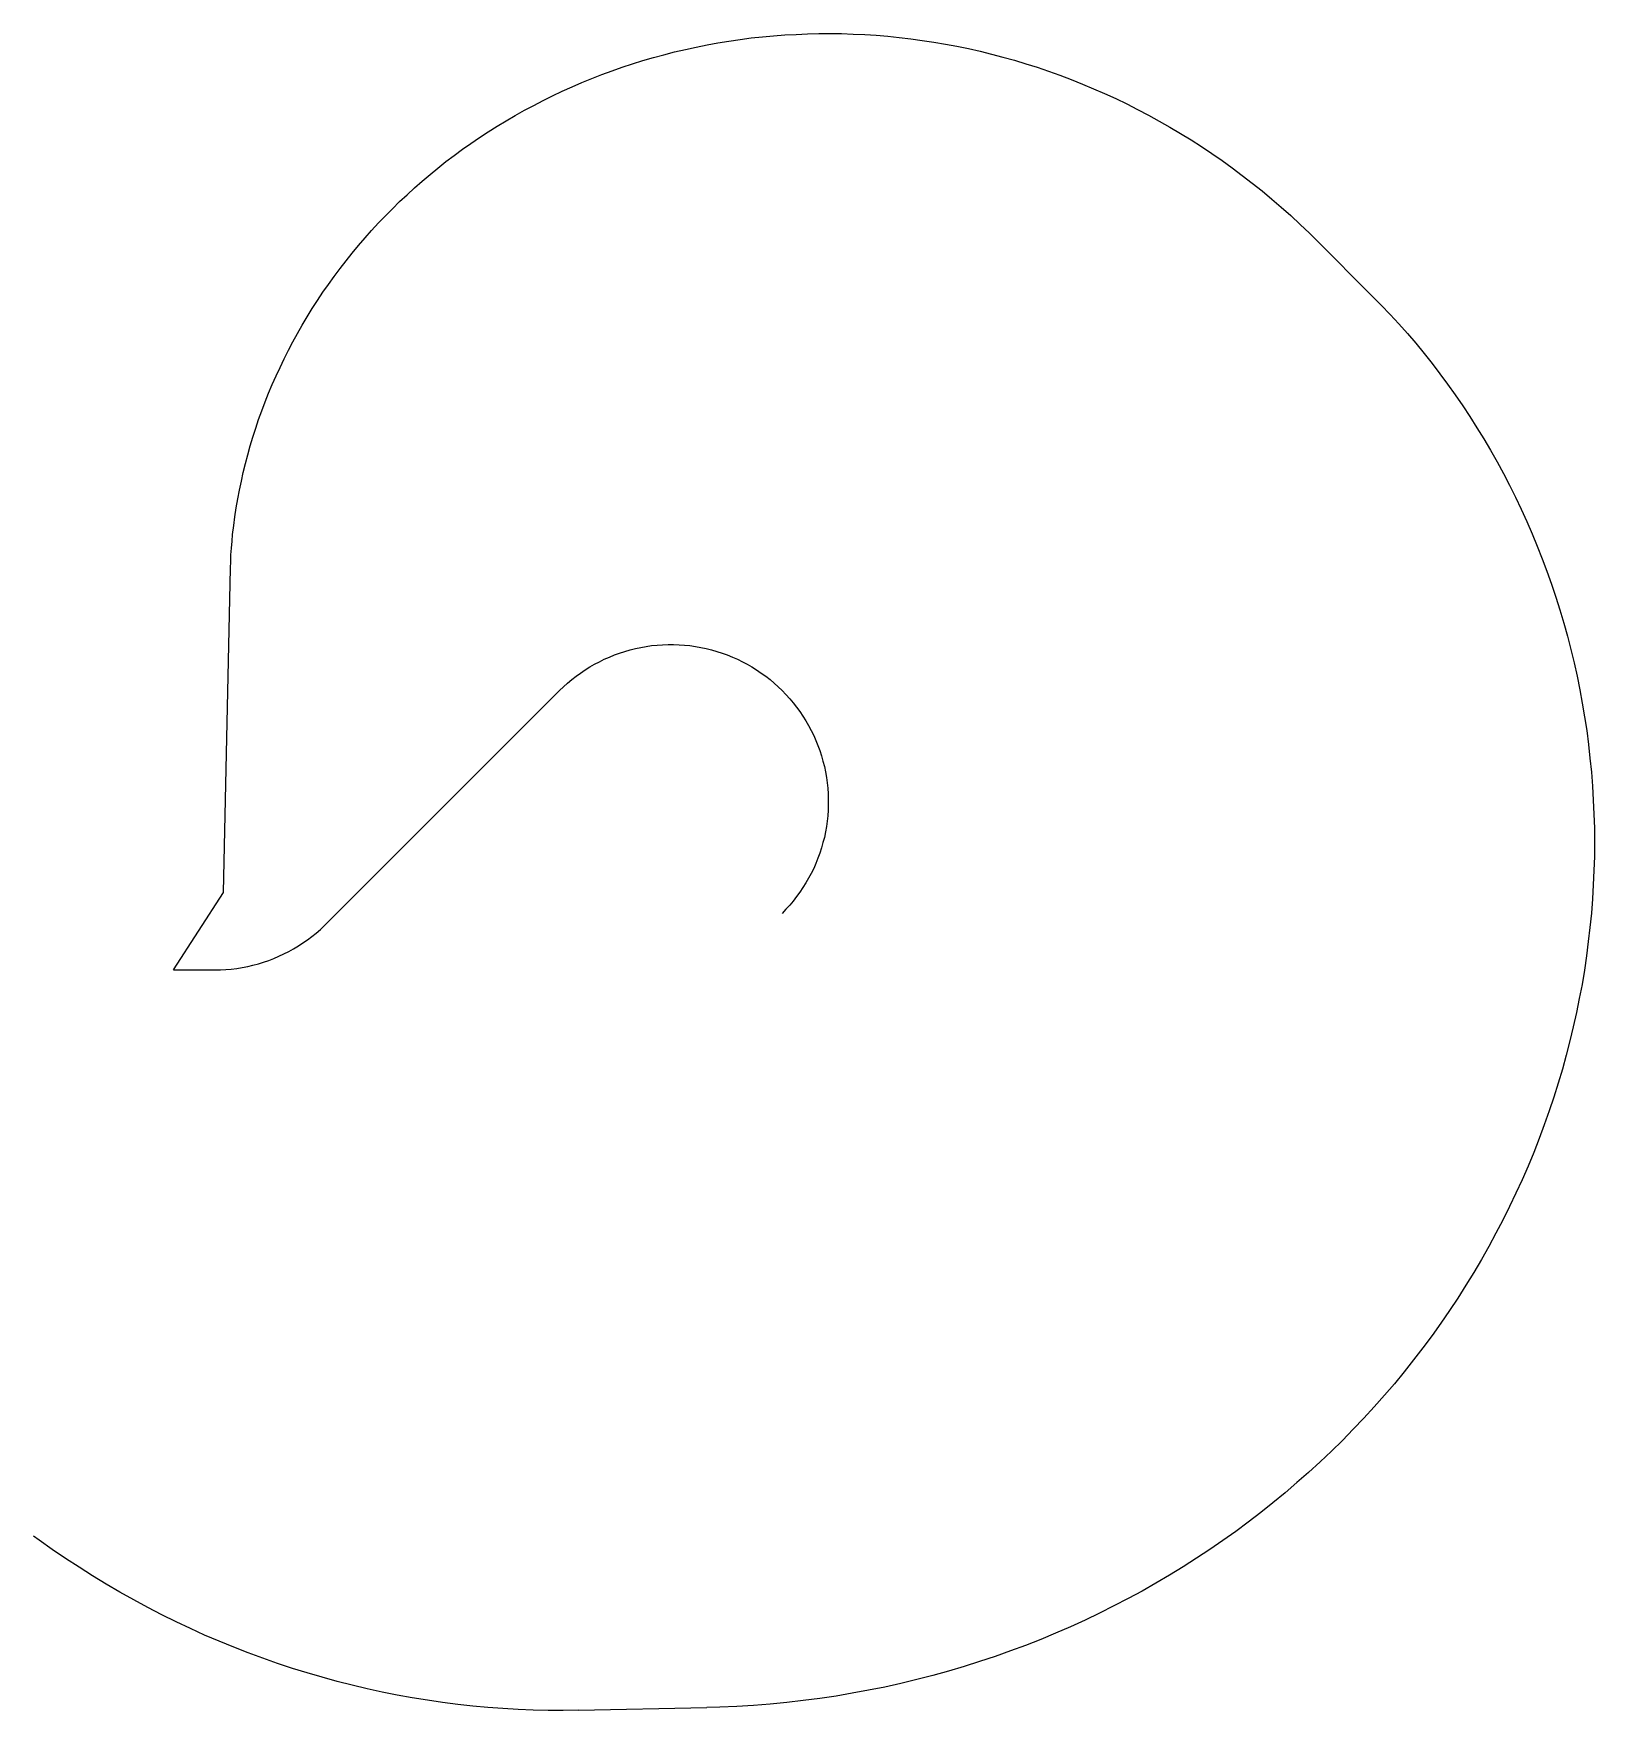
# Model space of a CAD drawing. Header units: metres. Extents: x -931 to 9444, y -4924 to 6226.
import ezdxf

# ---------------------------------------------------------------- set-up
doc = ezdxf.new("R2010")
doc.units = ezdxf.units.M

msp = doc.modelspace()

# ---------------------------------------------------------------- linework, layer by layer
at = {"layer": 'NorminalTrack', "color": 1}
msp.add_lwpolyline([(0, 0), (274, 0), (274, 0), (311, 1), (347, 3), (383, 6), (420, 10), (456, 16), (492, 23), (527, 31), (563, 41), (598, 51), (632, 63), (666, 76), (700, 91), (733, 106), (766, 123), (797, 140), (829, 159), (859, 179), (889, 200), (919, 222), (947, 245), (975, 269), (1001, 294), (1014, 307), (1014, 307), (2565, 1857), (2565, 1857), (2591, 1882), (2618, 1907), (2646, 1930), (2675, 1953), (2704, 1974), (2735, 1995), (2766, 2014), (2797, 2032), (2830, 2049), (2862, 2065), (2896, 2080), (2930, 2094), (2964, 2106), (2999, 2118), (3034, 2128), (3069, 2137), (3105, 2144), (3141, 2151), (3177, 2156), (3214, 2160), (3250, 2162), (3287, 2163), (3323, 2163), (3360, 2162), (3396, 2160), (3432, 2156), (3469, 2151), (3505, 2144), (3540, 2137), (3576, 2128), (3611, 2118), (3646, 2106), (3680, 2094), (3714, 2080), (3747, 2065), (3780, 2049), (3812, 2032), (3844, 2014), (3875, 1995), (3905, 1974), (3935, 1953), (3964, 1930), (3992, 1907), (4019, 1882), (4045, 1857), (4070, 1831), (4095, 1803), (4118, 1775), (4141, 1747), (4162, 1717), (4183, 1687), (4202, 1656), (4220, 1624), (4238, 1592), (4254, 1559), (4268, 1526), (4282, 1492), (4295, 1458), (4306, 1423), (4316, 1388), (4325, 1352), (4332, 1316), (4339, 1280), (4344, 1244), (4348, 1208), (4350, 1171), (4351, 1135), (4351, 1098), (4350, 1062), (4348, 1025), (4344, 989), (4339, 953), (4332, 917), (4325, 881), (4316, 846), (4306, 811), (4295, 776), (4282, 742), (4268, 708), (4254, 674), (4238, 641), (4220, 609), (4202, 578), (4183, 547), (4162, 516), (4141, 487), (4118, 458), (4095, 430), (4070, 403), (4045, 376)], dxfattribs=at)
at = {"layer": 'SubLines', "color": 5}
for p, q in [((7596, 4852), (7967, 4480)), ((2690, -4922), (3544, -4904))]:
    msp.add_line(p, q, dxfattribs=at)
msp.add_lwpolyline([(0, 0), (332, 515), (378, 2671), (379, 2715), (381, 2760), (384, 2805), (388, 2850), (392, 2895)], dxfattribs=at)
at = {"layer": 'WindSpiral', "color": 3}
for points in [[(392, 2895), (399, 2954), (407, 3013), (416, 3072), (426, 3131), (437, 3190), (450, 3249), (463, 3308), (477, 3367), (493, 3425), (509, 3484), (527, 3543), (546, 3602), (565, 3660), (586, 3718), (608, 3776), (631, 3834), (655, 3892), (681, 3949), (707, 4006), (734, 4063), (763, 4120), (792, 4176), (823, 4232), (855, 4287), (887, 4342), (921, 4397), (956, 4451), (992, 4505), (1029, 4558), (1067, 4611), (1106, 4663), (1146, 4715), (1187, 4766), (1229, 4817), (1272, 4867), (1316, 4917), (1361, 4966), (1407, 5014), (1454, 5061), (1502, 5108), (1551, 5154), (1601, 5200), (1652, 5244), (1704, 5288), (1757, 5331), (1810, 5374), (1865, 5415), (1920, 5456), (1976, 5495), (2033, 5534), (2091, 5572), (2150, 5609), (2210, 5646), (2270, 5681), (2331, 5715), (2393, 5748), (2456, 5781), (2519, 5812), (2583, 5842), (2648, 5872), (2713, 5900), (2779, 5927), (2846, 5953), (2914, 5978), (2982, 6002), (3050, 6024), (3119, 6046), (3189, 6066), (3259, 6085), (3330, 6103), (3402, 6120), (3473, 6136), (3546, 6150), (3618, 6163), (3691, 6175), (3765, 6186), (3839, 6196), (3913, 6204), (3987, 6211), (4062, 6216), (4137, 6220), (4213, 6223), (4288, 6225), (4364, 6226), (4440, 6225), (4517, 6222), (4593, 6219), (4669, 6214), (4746, 6207), (4823, 6200), (4900, 6191), (4976, 6180), (5053, 6169), (5130, 6155), (5206, 6141), (5283, 6125), (5360, 6108), (5436, 6089), (5512, 6069), (5588, 6048), (5664, 6025), (5740, 6001), (5815, 5975), (5891, 5948), (5966, 5920), (6040, 5890), (6114, 5859), (6188, 5827), (6262, 5793), (6335, 5758), (6407, 5721), (6479, 5683), (6551, 5644), (6622, 5603), (6693, 5562), (6763, 5518), (6832, 5474), (6901, 5428), (6969, 5381), (7036, 5332), (7103, 5282), (7169, 5231), (7234, 5179), (7299, 5125), (7362, 5071), (7425, 5015), (7487, 4957), (7549, 4899), (7596, 4852)], [(7967, 4480), (8027, 4420), (8086, 4358), (8143, 4295), (8200, 4231), (8256, 4166), (8311, 4099), (8364, 4032), (8417, 3963), (8468, 3894), (8519, 3823), (8568, 3751), (8616, 3679), (8663, 3605), (8709, 3530), (8753, 3455), (8797, 3378), (8839, 3300), (8880, 3222), (8919, 3143), (8957, 3063), (8994, 2982), (9030, 2900), (9064, 2817), (9097, 2734), (9128, 2650), (9158, 2565), (9187, 2479), (9214, 2393), (9240, 2306), (9264, 2219), (9287, 2131), (9308, 2042), (9328, 1953), (9346, 1863), (9363, 1773), (9378, 1682), (9392, 1591), (9404, 1499), (9414, 1407), (9423, 1315), (9431, 1222), (9436, 1129), (9440, 1036), (9443, 942), (9444, 848), (9443, 754), (9440, 660), (9436, 566), (9431, 472), (9423, 377), (9414, 283), (9403, 188), (9391, 93), (9377, -1), (9361, -96), (9343, -190), (9324, -284), (9303, -378), (9281, -472), (9256, -566), (9231, -660), (9203, -753), (9174, -846), (9143, -938), (9110, -1030), (9076, -1122), (9040, -1213), (9002, -1304), (8963, -1395), (8922, -1485), (8879, -1574), (8835, -1663), (8789, -1751), (8742, -1838), (8692, -1925), (8642, -2011), (8589, -2097), (8535, -2182), (8480, -2265), (8423, -2348), (8364, -2431), (8304, -2512), (8242, -2592), (8179, -2672), (8114, -2751), (8048, -2828), (7980, -2905), (7911, -2980), (7841, -3054), (7768, -3128), (7695, -3200), (7620, -3271), (7544, -3341), (7466, -3409), (7387, -3477), (7307, -3543), (7226, -3608), (7143, -3671), (7059, -3734), (6973, -3794), (6887, -3854), (6799, -3912), (6710, -3969), (6620, -4024), (6529, -4077), (6437, -4130), (6344, -4180), (6249, -4229), (6154, -4277), (6058, -4323), (5960, -4367), (5862, -4410), (5763, -4451), (5663, -4491), (5562, -4528), (5460, -4564), (5357, -4599), (5254, -4631), (5150, -4662), (5045, -4691), (4940, -4718), (4833, -4744), (4727, -4768), (4619, -4789), (4511, -4809), (4403, -4828), (4294, -4844), (4184, -4858), (4075, -4871), (3964, -4881), (3854, -4890), (3743, -4897), (3631, -4902), (3544, -4904)], [(2690, -4922), (2590, -4924), (2490, -4923), (2390, -4921), (2290, -4917), (2189, -4911), (2089, -4904), (1988, -4894), (1888, -4883), (1787, -4870), (1687, -4856), (1586, -4839), (1486, -4821), (1386, -4801), (1286, -4779), (1186, -4756), (1086, -4730), (987, -4703), (888, -4674), (789, -4644), (691, -4611), (593, -4577), (496, -4541), (399, -4503), (302, -4464), (206, -4422), (111, -4379), (16, -4334), (-79, -4288), (-172, -4240), (-265, -4189), (-357, -4138), (-449, -4084), (-539, -4029), (-629, -3972), (-718, -3914), (-807, -3854), (-894, -3792), (-931, -3765)]]:
    msp.add_lwpolyline(points, dxfattribs=at)

doc.saveas('drawing.dxf')
